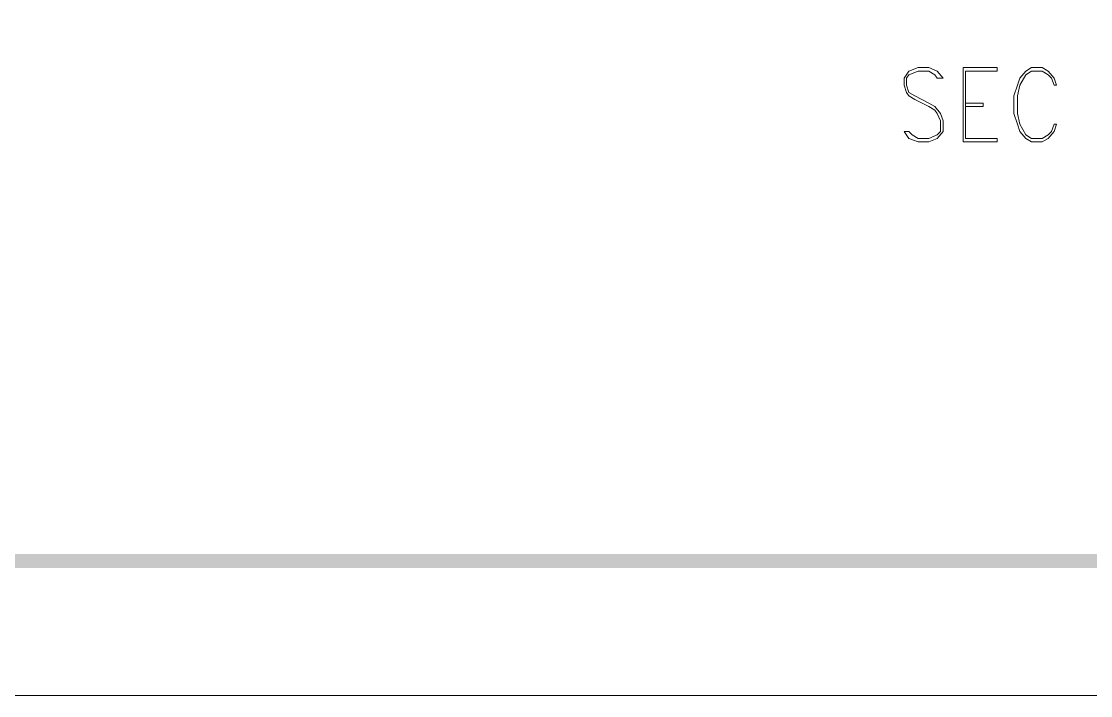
# Model space of a CAD drawing. Header units: millimetres. Extents: x 0 to 282, y 0 to 196.
# Drawn here: x 56.49 to 94.83, y 0 to 24.18 of the extents above; entities that cross this region are included whole.
import ezdxf

# ---------------------------------------------------------------- set-up
doc = ezdxf.new("R2010")
doc.units = ezdxf.units.MM

msp = doc.modelspace()

# ---------------------------------------------------------------- hatches: boundary and pattern name
h = msp.add_hatch(color=0)
h.dxf.hatch_style = 2
h.paths.add_polyline_path([(277.071561, 4.572), (276.563561, 5.08), (4.826, 4.572)])
h = msp.add_hatch(color=0)
h.dxf.hatch_style = 2
h.paths.add_polyline_path([(276.563561, 5.08), (4.826, 4.572), (4.826, 5.08)])

# ---------------------------------------------------------------- linework, layer by layer
at = {"color": 0, "lineweight": 0}
msp.add_lwpolyline([(0, 0), (281.643667, 0), (281.643667, 195.707), (0, 195.707)], close=True, dxfattribs=at)
at = {"color": 6, "lineweight": 0}
for points in [[(89.534894, 22.140333), (89.323228, 22.394333), (89.026894, 22.521333), (88.645894, 22.521333), (88.307227, 22.394333), (88.137894, 22.140333), (88.137894, 21.886333), (88.222561, 21.632333), (88.307227, 21.505333), (88.518894, 21.378333), (89.026894, 21.124333), (89.238561, 20.997333), (89.323228, 20.870333), (89.450227, 20.616333), (89.450227, 20.235333), (89.323228, 20.108333), (89.026894, 19.981333), (88.645894, 19.981333), (88.434227, 20.108333), (88.307227, 20.235333), (88.137894, 20.235333)], [(89.534894, 22.140333), (89.323228, 22.140333), (89.238561, 22.267333), (89.026894, 22.394333), (88.645894, 22.394333), (88.307227, 22.267333), (88.222561, 22.140333), (88.222561, 21.886333), (88.307227, 21.632333), (88.518894, 21.505333), (89.026894, 21.251333), (89.238561, 21.124333), (89.450227, 20.870333), (89.534894, 20.616333), (89.534894, 20.235333), (89.323228, 19.981333), (89.026894, 19.854333), (88.645894, 19.854333), (88.307227, 19.981333), (88.137894, 20.235333)], [(90.254561, 22.521333), (90.254561, 19.854333)], [(90.254561, 22.521333), (91.482227, 22.521333)], [(90.339227, 22.394333), (91.482227, 22.394333), (91.482227, 22.521333)], [(90.339227, 22.394333), (90.339227, 19.981333)], [(93.598894, 21.886333), (93.514227, 22.140333), (93.302561, 22.394333), (93.090894, 22.521333), (92.709894, 22.521333), (92.498227, 22.394333), (92.286561, 22.140333), (92.201894, 21.886333), (92.074894, 21.505333), (92.074894, 20.870333), (92.201894, 20.489333), (92.286561, 20.235333), (92.498227, 19.981333), (92.709894, 19.854333), (93.090894, 19.854333), (93.302561, 19.981333), (93.514227, 20.235333), (93.598894, 20.489333)], [(93.598894, 21.886333), (93.514227, 21.886333), (93.429561, 22.140333), (93.302561, 22.267333), (93.090894, 22.394333), (92.709894, 22.394333), (92.498227, 22.267333), (92.286561, 21.886333), (92.201894, 21.505333), (92.201894, 20.870333), (92.286561, 20.489333), (92.498227, 20.108333), (92.709894, 19.981333), (93.090894, 19.981333), (93.302561, 20.108333), (93.429561, 20.235333), (93.514227, 20.489333), (93.598894, 20.489333)], [(90.339227, 21.251333), (90.974227, 21.251333), (90.974227, 21.124333), (90.339227, 21.124333)], [(90.339227, 19.981333), (91.482227, 19.981333), (91.482227, 19.854333), (90.254561, 19.854333)]]:
    msp.add_lwpolyline(points, dxfattribs=at)

doc.saveas('drawing.dxf')
